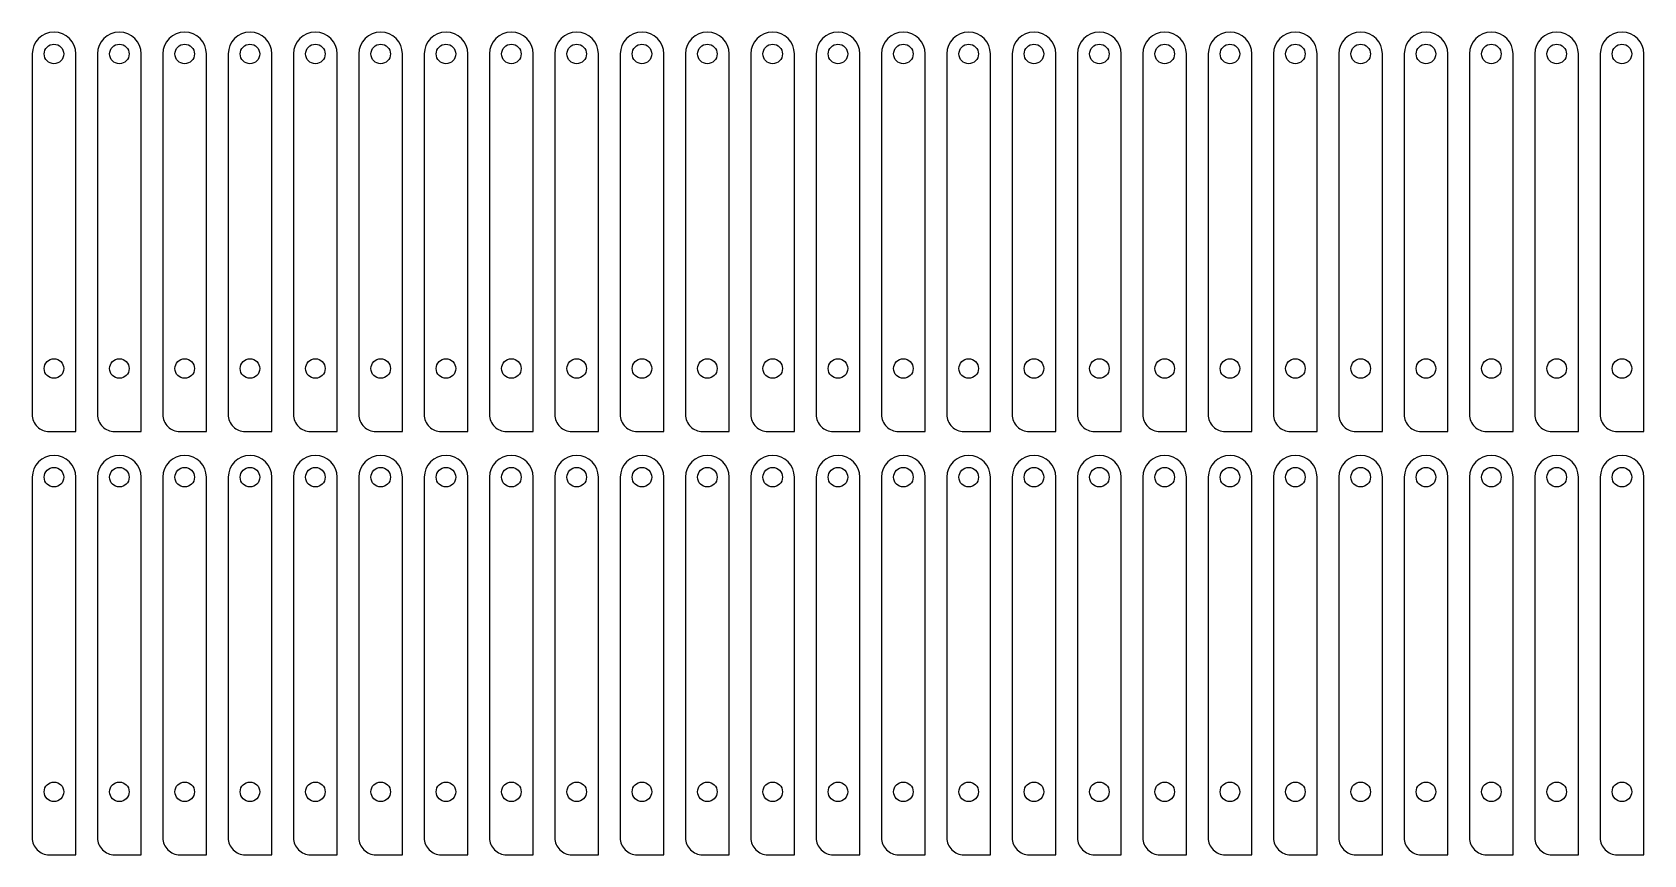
# Model space of a CAD drawing. Extents: x -7 to 240, y 370 to 497.
import ezdxf

# ---------------------------------------------------------------- set-up
doc = ezdxf.new("R2010")
doc.units = 0
doc.header["$MEASUREMENT"] = 0
doc.layers.add('cutouts', color=2, linetype='Continuous', plot=False)
doc.layers.add('midholes', color=1, linetype='Continuous', plot=False)

msp = doc.modelspace()

# ---------------------------------------------------------------- linework, layer by layer
at = {"layer": 'cutouts', "linetype": 'Continuous'}
for points in [[(-4.63, 435.21), (-0.53, 435.21), (-0.53, 493.19, 1), (-7.22, 493.19), (-7.22, 437.8, 0.414214)], [(5.41, 435.21), (9.5, 435.21), (9.5, 493.19, 1), (2.81, 493.19), (2.81, 437.8, 0.414214)], [(15.44, 435.21), (19.53, 435.21), (19.53, 493.19, 1), (12.84, 493.19), (12.84, 437.8, 0.414214)], [(25.47, 435.21), (29.57, 435.21), (29.57, 493.19, 1), (22.88, 493.19), (22.88, 437.8, 0.414214)], [(35.51, 435.21), (39.6, 435.21), (39.6, 493.19, 1), (32.91, 493.19), (32.91, 437.8, 0.414214)], [(45.54, 435.21), (49.63, 435.21), (49.63, 493.19, 1), (42.94, 493.19), (42.94, 437.8, 0.414214)], [(55.57, 435.21), (59.67, 435.21), (59.67, 493.19, 1), (52.98, 493.19), (52.98, 437.8, 0.414214)], [(65.61, 435.21), (69.7, 435.21), (69.7, 493.19, 1), (63.01, 493.19), (63.01, 437.8, 0.414214)], [(75.64, 435.21), (79.73, 435.21), (79.73, 493.19, 1), (73.04, 493.19), (73.04, 437.8, 0.414214)], [(85.67, 435.21), (89.77, 435.21), (89.77, 493.19, 1), (83.08, 493.19), (83.08, 437.8, 0.414214)], [(95.71, 435.21), (99.8, 435.21), (99.8, 493.19, 1), (93.11, 493.19), (93.11, 437.8, 0.414214)], [(105.74, 435.21), (109.83, 435.21), (109.83, 493.19, 1), (103.14, 493.19), (103.14, 437.8, 0.414214)], [(115.77, 435.21), (119.87, 435.21), (119.87, 493.19, 1), (113.18, 493.19), (113.18, 437.8, 0.414214)], [(125.81, 435.21), (129.9, 435.21), (129.9, 493.19, 1), (123.21, 493.19), (123.21, 437.8, 0.414214)], [(135.84, 435.21), (139.93, 435.21), (139.93, 493.19, 1), (133.24, 493.19), (133.24, 437.8, 0.414214)], [(145.87, 435.21), (149.97, 435.21), (149.97, 493.19, 1), (143.28, 493.19), (143.28, 437.8, 0.414214)], [(155.91, 435.21), (160, 435.21), (160, 493.19, 1), (153.31, 493.19), (153.31, 437.8, 0.414214)], [(165.94, 435.21), (170.03, 435.21), (170.03, 493.19, 1), (163.34, 493.19), (163.34, 437.8, 0.414214)], [(175.97, 435.21), (180.07, 435.21), (180.07, 493.19, 1), (173.38, 493.19), (173.38, 437.8, 0.414214)], [(186.01, 435.21), (190.1, 435.21), (190.1, 493.19, 1), (183.41, 493.19), (183.41, 437.8, 0.414214)], [(196.04, 435.21), (200.13, 435.21), (200.13, 493.19, 1), (193.44, 493.19), (193.44, 437.8, 0.414214)], [(206.07, 435.21), (210.17, 435.21), (210.17, 493.19, 1), (203.48, 493.19), (203.48, 437.8, 0.414214)], [(216.11, 435.21), (220.2, 435.21), (220.2, 493.19, 1), (213.51, 493.19), (213.51, 437.8, 0.414214)], [(226.14, 435.21), (230.23, 435.21), (230.23, 493.19, 1), (223.54, 493.19), (223.54, 437.8, 0.414214)], [(236.17, 435.21), (240.27, 435.21), (240.27, 493.19, 1), (233.58, 493.19), (233.58, 437.8, 0.414214)], [(-4.63, 370.21), (-0.53, 370.21), (-0.53, 428.19, 1), (-7.22, 428.19), (-7.22, 372.8, 0.414214)], [(5.41, 370.21), (9.5, 370.21), (9.5, 428.19, 1), (2.81, 428.19), (2.81, 372.8, 0.414214)], [(15.44, 370.21), (19.53, 370.21), (19.53, 428.19, 1), (12.84, 428.19), (12.84, 372.8, 0.414214)], [(25.47, 370.21), (29.57, 370.21), (29.57, 428.19, 1), (22.88, 428.19), (22.88, 372.8, 0.414214)], [(35.51, 370.21), (39.6, 370.21), (39.6, 428.19, 1), (32.91, 428.19), (32.91, 372.8, 0.414214)], [(45.54, 370.21), (49.63, 370.21), (49.63, 428.19, 1), (42.94, 428.19), (42.94, 372.8, 0.414214)], [(55.57, 370.21), (59.67, 370.21), (59.67, 428.19, 1), (52.98, 428.19), (52.98, 372.8, 0.414214)], [(65.61, 370.21), (69.7, 370.21), (69.7, 428.19, 1), (63.01, 428.19), (63.01, 372.8, 0.414214)], [(75.64, 370.21), (79.73, 370.21), (79.73, 428.19, 1), (73.04, 428.19), (73.04, 372.8, 0.414214)], [(85.67, 370.21), (89.77, 370.21), (89.77, 428.19, 1), (83.08, 428.19), (83.08, 372.8, 0.414214)], [(95.71, 370.21), (99.8, 370.21), (99.8, 428.19, 1), (93.11, 428.19), (93.11, 372.8, 0.414214)], [(105.74, 370.21), (109.83, 370.21), (109.83, 428.19, 1), (103.14, 428.19), (103.14, 372.8, 0.414214)], [(115.77, 370.21), (119.87, 370.21), (119.87, 428.19, 1), (113.18, 428.19), (113.18, 372.8, 0.414214)], [(125.81, 370.21), (129.9, 370.21), (129.9, 428.19, 1), (123.21, 428.19), (123.21, 372.8, 0.414214)], [(135.84, 370.21), (139.93, 370.21), (139.93, 428.19, 1), (133.24, 428.19), (133.24, 372.8, 0.414214)], [(145.87, 370.21), (149.97, 370.21), (149.97, 428.19, 1), (143.28, 428.19), (143.28, 372.8, 0.414214)], [(155.91, 370.21), (160, 370.21), (160, 428.19, 1), (153.31, 428.19), (153.31, 372.8, 0.414214)], [(165.94, 370.21), (170.03, 370.21), (170.03, 428.19, 1), (163.34, 428.19), (163.34, 372.8, 0.414214)], [(175.97, 370.21), (180.07, 370.21), (180.07, 428.19, 1), (173.38, 428.19), (173.38, 372.8, 0.414214)], [(186.01, 370.21), (190.1, 370.21), (190.1, 428.19, 1), (183.41, 428.19), (183.41, 372.8, 0.414214)], [(196.04, 370.21), (200.13, 370.21), (200.13, 428.19, 1), (193.44, 428.19), (193.44, 372.8, 0.414214)], [(206.07, 370.21), (210.17, 370.21), (210.17, 428.19, 1), (203.48, 428.19), (203.48, 372.8, 0.414214)], [(216.11, 370.21), (220.2, 370.21), (220.2, 428.19, 1), (213.51, 428.19), (213.51, 372.8, 0.414214)], [(226.14, 370.21), (230.23, 370.21), (230.23, 428.19, 1), (223.54, 428.19), (223.54, 372.8, 0.414214)], [(236.17, 370.21), (240.27, 370.21), (240.27, 428.19, 1), (233.58, 428.19), (233.58, 372.8, 0.414214)]]:
    msp.add_lwpolyline(points, format="xyb", close=True, dxfattribs=at)
at = {"layer": 'midholes', "linetype": 'Continuous'}
for centre in [(-3.88, 493.19), (6.16, 493.19), (16.19, 493.19), (26.22, 493.19), (36.26, 493.19), (46.29, 493.19), (56.32, 493.19), (66.36, 493.19), (76.39, 493.19), (86.42, 493.19), (96.46, 493.19), (106.49, 493.19), (116.52, 493.19), (126.56, 493.19), (136.59, 493.19), (146.62, 493.19), (156.66, 493.19), (166.69, 493.19), (176.72, 493.19), (186.76, 493.19), (196.79, 493.19), (206.82, 493.19), (216.86, 493.19), (226.89, 493.19), (236.92, 493.19), (-3.88, 444.88), (6.16, 444.88), (16.19, 444.88), (26.22, 444.88), (36.26, 444.88), (46.29, 444.88), (56.32, 444.88), (66.36, 444.88), (76.39, 444.88), (86.42, 444.88), (96.46, 444.88), (106.49, 444.88), (116.52, 444.88), (126.56, 444.88), (136.59, 444.88), (146.62, 444.88), (156.66, 444.88), (166.69, 444.88), (176.72, 444.88), (186.76, 444.88), (196.79, 444.88), (206.82, 444.88), (216.86, 444.88), (226.89, 444.88), (236.92, 444.88), (-3.88, 428.19), (6.16, 428.19), (16.19, 428.19), (26.22, 428.19), (36.26, 428.19), (46.29, 428.19), (56.32, 428.19), (66.36, 428.19), (76.39, 428.19), (86.42, 428.19), (96.46, 428.19), (106.49, 428.19), (116.52, 428.19), (126.56, 428.19), (136.59, 428.19), (146.62, 428.19), (156.66, 428.19), (166.69, 428.19), (176.72, 428.19), (186.76, 428.19), (196.79, 428.19), (206.82, 428.19), (216.86, 428.19), (226.89, 428.19), (236.92, 428.19), (-3.88, 379.88), (6.16, 379.88), (16.19, 379.88), (26.22, 379.88), (36.26, 379.88), (46.29, 379.88), (56.32, 379.88), (66.36, 379.88), (76.39, 379.88), (86.42, 379.88), (96.46, 379.88), (106.49, 379.88), (116.52, 379.88), (126.56, 379.88), (136.59, 379.88), (146.62, 379.88), (156.66, 379.88), (166.69, 379.88), (176.72, 379.88), (186.76, 379.88), (196.79, 379.88), (206.82, 379.88), (216.86, 379.88), (226.89, 379.88), (236.92, 379.88)]:
    msp.add_circle(centre, 1.5, dxfattribs=at)

doc.saveas('drawing.dxf')
